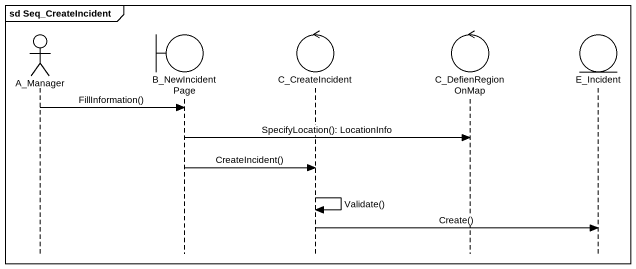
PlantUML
@startuml
mainframe sd Seq_CreateIncident
hide footbox
actor A_Manager
boundary B_NewIncidentPage
control C_CreateIncident
control C_DefienRegionOnMap
entity E_Incident

A_Manager -> B_NewIncidentPage : FillInformation()
B_NewIncidentPage -> C_DefienRegionOnMap : SpecifyLocation(): LocationInfo
B_NewIncidentPage -> C_CreateIncident : CreateIncident()
C_CreateIncident -> C_CreateIncident : Validate()
C_CreateIncident -> E_Incident : Create()
@enduml
